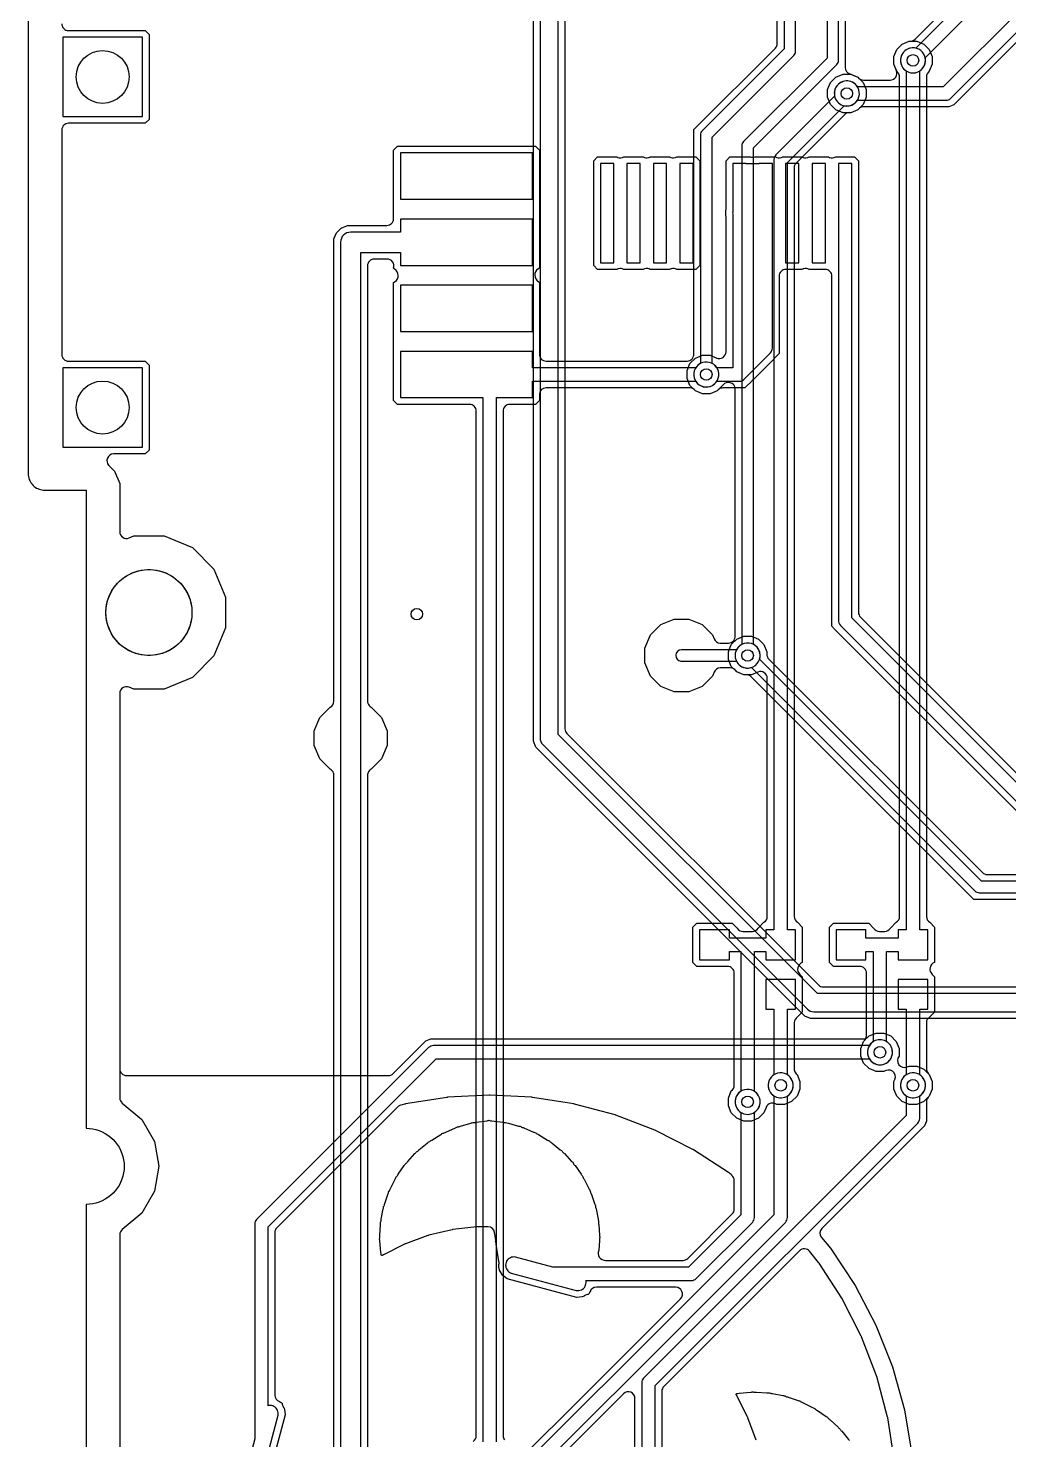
# Model space of a CAD drawing. Header units: millimetres. Extents: x -2 to 70, y 0 to 114.
# Drawn here: x -1.75 to 27.9, y 38.78 to 81.47 of the extents above; entities that cross this region are included whole.
import ezdxf

# ---------------------------------------------------------------- set-up
doc = ezdxf.new("R2010")
doc.units = ezdxf.units.MM

msp = doc.modelspace()

# ---------------------------------------------------------------- linework, layer by layer
at = {"layer": '16_copper'}
for points in [[(21.101, 85.025), (21.101, 80.847), (18.627, 78.373, 0.198912), (18.576, 78.25), (18.576, 71.336, 0.132427), (18.431, 71.203), (13.5, 71.203), (13.5, 71.7), (9.5, 71.7), (9.5, 70.3), (11.997, 70.3), (11.997, 38.719, 0.549016)], [(12.403, 38.719), (12.403, 70.3), (13.5, 70.3), (13.5, 70.797), (18.431, 70.797, 0.947182), (19.09, 71.168), (19.065, 71.211, 0.126726), (18.924, 71.336), (18.924, 78.178), (21.398, 80.652, 0.198912), (21.449, 80.775), (21.449, 84.953)], [(-0.734, 81.606, 0.414214), (-0.531, 81.403), (1.784, 81.403), (1.903, 81.284), (1.903, 78.716), (1.784, 78.597), (-0.531, 78.597, 0.414214), (-0.734, 78.394), (-0.734, 71.606, 0.414214), (-0.531, 71.403), (1.784, 71.403), (1.903, 71.284), (1.903, 68.716), (1.784, 68.597), (0.831, 68.597, 0.668179), (0.687, 68.25), (0.861, 68.076), (1.016, 67.702), (1.016, 66.245, 0.534514), (1.297, 66.057), (1.439, 66.116), (2.361, 66.116), (3.212, 65.763), (3.863, 65.112), (4.216, 64.261), (4.216, 63.339), (3.863, 62.488), (3.212, 61.837), (2.361, 61.484), (1.439, 61.484), (1.297, 61.543, 0.534514), (1.016, 61.355), (1.016, 49.12, 0.221696), (1.089, 48.964), (1.685, 48.464), (2.067, 47.802), (2.199, 47.05), (2.067, 46.298), (1.685, 45.636), (1.089, 45.136, 0.221693), (1.016, 44.98), (1.016, 25.883, 0.534514)], [(7.492, 20.071), (7.492, 58.881, 0.061688), (7.485, 58.93), (7.482, 58.944, 0.187813), (7.377, 59.063), (7.065, 59.375), (6.897, 59.781), (6.897, 60.219), (7.065, 60.625), (7.377, 60.937, 0.287616), (7.492, 61.119), (7.492, 75.101), (7.569, 75.288), (7.712, 75.431), (7.899, 75.508), (9.094, 75.508, 0.414214), (9.297, 75.711), (9.297, 77.784), (9.416, 77.903), (13.584, 77.903), (13.703, 77.784), (13.703, 74.216, 0.558095), (13.631, 73.856), (13.703, 73.784), (13.703, 71.61, 0.414214), (13.906, 71.406), (18.17, 71.406, 0.414214), (18.373, 71.61), (18.373, 78.406), (20.838, 80.872, 0.198912), (20.898, 81.015), (20.898, 81.739, 0.414214)], [(22.952, 81.739), (22.952, 80.285, 0.316229), (23.087, 80.093), (23.329, 79.993), (23.493, 79.829), (23.581, 79.616), (23.581, 79.384), (23.493, 79.171), (23.329, 79.007), (23.116, 78.919, 0.247625), (22.934, 78.859), (21.466, 77.391, 0.198912), (21.406, 77.247), (21.406, 54.606, 0.252204), (21.504, 54.433), (21.653, 54.284), (21.653, 53.216, 0.558095), (21.581, 52.856), (21.653, 52.784), (21.653, 51.716), (21.505, 51.568, 0.26353), (21.406, 51.394), (21.406, 50, 0.157844), (21.445, 49.881), (21.45, 49.875, 0.068708), (21.493, 49.829), (21.581, 49.616), (21.581, 49.384), (21.493, 49.171), (21.329, 49.007), (21.116, 48.919), (20.884, 48.919, 0.506108), (20.56, 48.833), (20.493, 48.671), (20.329, 48.507), (20.116, 48.419), (19.884, 48.419), (19.671, 48.507), (19.507, 48.671), (19.419, 48.884), (19.419, 49.116), (19.507, 49.329, 0.247627), (19.594, 49.5), (19.594, 52.894, 0.414214), (19.39, 53.097), (18.466, 53.097), (18.347, 53.216), (18.347, 54.284), (18.466, 54.403), (19.534, 54.403), (19.682, 54.255, 0.26353), (19.856, 54.156), (20.144, 54.156, 0.252204), (20.317, 54.254), (20.495, 54.432, 0.26353), (20.594, 54.606), (20.594, 61.812, 0.534514), (20.313, 62), (20.116, 61.919), (19.884, 61.919), (19.671, 62.007, 0.297892), (19.471, 62.123), (19.174, 62.123, 0.303348), (18.986, 61.997), (18.935, 61.875), (18.625, 61.565), (18.219, 61.397), (17.781, 61.397), (17.375, 61.565), (17.065, 61.875), (16.897, 62.281), (16.897, 62.719), (17.065, 63.125), (17.375, 63.435), (17.781, 63.603), (18.219, 63.603), (18.625, 63.435), (18.935, 63.125), (18.986, 63.003, 0.303348), (19.174, 62.877), (19.42, 62.877, 0.414214), (19.623, 63.08), (19.623, 70.566, 0.701312), (19.251, 70.679), (19.079, 70.507), (18.866, 70.419), (18.634, 70.419), (18.421, 70.507, 0.247627), (18.25, 70.594), (13.906, 70.594, 0.414214), (13.703, 70.39), (13.703, 70.216), (13.584, 70.097), (12.81, 70.097, 0.414214), (12.606, 69.894), (12.606, 38.9, 0.157844), (12.645, 38.781), (12.65, 38.775, 0.068708)], [(11.707, 38.729, 0.247627), (11.794, 38.9), (11.794, 69.894, 0.414214), (11.59, 70.097), (9.416, 70.097), (9.297, 70.216), (9.297, 73.784, 0.558101), (9.369, 74.144), (9.297, 74.216, 0.519203), (9.094, 74.492), (8.711, 74.492, 0.414214), (8.508, 74.289), (8.508, 61.119, 0.061688), (8.515, 61.07), (8.518, 61.056, 0.187813), (8.623, 60.937), (8.935, 60.625), (9.103, 60.219), (9.103, 59.781), (8.935, 59.375), (8.623, 59.063, 0.191162), (8.517, 58.941), (8.514, 58.927, 0.057551), (8.508, 58.881), (8.508, 9.116, 0.414214)]]:
    msp.add_lwpolyline(points, format="xyb", dxfattribs=at)
for points in [[(22.401, 83.543), (22.401, 80.572), (19.877, 78.048, 0.198912), (19.826, 77.925), (19.826, 62.836, 0.155161), (19.664, 62.674), (18, 62.674, 0.947379), (17.981, 62.327), (18, 62.326), (19.664, 62.326, 0.990354), (20.34, 62.668), (20.315, 62.711, 0.126726), (20.174, 62.836), (20.174, 77.853), (22.698, 80.377, 0.198912), (22.749, 80.5), (22.749, 83.543)], [(24.884, 48.919), (24.671, 49.007), (24.507, 49.171), (24.419, 49.384), (24.419, 49.616, 0.79411), (24.18, 49.945), (24.116, 49.919), (23.884, 49.919), (23.671, 50.007), (23.507, 50.171), (23.419, 50.384), (23.419, 50.616), (23.507, 50.829, 0.247627), (23.594, 51), (23.594, 52.894, 0.414214), (23.39, 53.097), (22.593, 53.097), (22.474, 53.216), (22.474, 54.284), (22.593, 54.403), (23.662, 54.403), (23.81, 54.255, 0.26353), (23.984, 54.156), (24.144, 54.156, 0.252204), (24.317, 54.254), (24.495, 54.432, 0.26353), (24.594, 54.606), (24.594, 80, 0.157844), (24.555, 80.119), (24.55, 80.125, 0.068708), (24.507, 80.171), (24.419, 80.384), (24.419, 80.616), (24.507, 80.829), (24.671, 80.993), (24.884, 81.081), (25.116, 81.081), (25.329, 80.993), (25.493, 80.829), (25.581, 80.616), (25.581, 80.384), (25.493, 80.171, 0.247627), (25.406, 80), (25.406, 54.606, 0.252204), (25.504, 54.433), (25.653, 54.284), (25.653, 53.216, 0.558095), (25.581, 52.856), (25.653, 52.784), (25.653, 51.716), (25.505, 51.568, 0.26353), (25.406, 51.394), (25.406, 50, 0.157844), (25.445, 49.881), (25.45, 49.875, 0.068708), (25.493, 49.829), (25.581, 49.616), (25.581, 49.384), (25.493, 49.171), (25.329, 49.007), (25.116, 48.919)], [(23.578, 54.2), (22.678, 54.2), (22.678, 53.3), (23.578, 53.3), (23.578, 53.547), (23.797, 53.547), (23.797, 50.819, 0.947182), (24.168, 50.16), (24.211, 50.185, 0.541741), (24.203, 50.819), (24.203, 53.547), (24.55, 53.547), (24.55, 53.3), (25.45, 53.3), (25.45, 54.2), (25.203, 54.2), (25.203, 80.181, 0.947182), (24.832, 80.84), (24.789, 80.815, 0.541741), (24.797, 80.181), (24.797, 54.2), (24.55, 54.2), (24.55, 53.953), (23.578, 53.953)], [(19.45, 54.2), (18.55, 54.2), (18.55, 53.3), (19.45, 53.3), (19.45, 53.547), (19.797, 53.547), (19.797, 49.319, 0.947182), (20.168, 48.66), (20.211, 48.685, 0.541741), (20.203, 49.319), (20.203, 53.547), (20.55, 53.547), (20.55, 53.3), (21.45, 53.3), (21.45, 54.2), (21.203, 54.2), (21.203, 77.416), (22.918, 79.13, 0.947182), (23.122, 79.859), (23.074, 79.872, 0.541739), (22.63, 79.418), (20.856, 77.644, 0.198912), (20.797, 77.5), (20.797, 54.2), (20.55, 54.2), (20.55, 53.953), (19.45, 53.953)], [(9.5, 74.695), (9.5, 74.3), (13.5, 74.3), (13.5, 75.7), (9.5, 75.7), (9.5, 75.305), (8, 75.305, 0.414214), (7.695, 75), (7.695, 8.405, 0.414214), (8, 8.1), (9.4, 8.1, 0.042285), (9.451, 8.105), (10.5, 8.105), (10.5, 8.705), (9.451, 8.705, 0.041821), (9.4, 8.71), (8.305, 8.71), (8.305, 74.695)], [(21.074, 49.128, 0.67632), (21.203, 49.819), (21.203, 51.8), (21.45, 51.8), (21.45, 52.7), (20.55, 52.7), (20.55, 51.8), (20.797, 51.8), (20.797, 49.819), (20.789, 49.815), (20.75, 49.785), (20.715, 49.75), (20.685, 49.711), (20.66, 49.668), (20.641, 49.622), (20.628, 49.574), (20.622, 49.525), (20.622, 49.475), (20.628, 49.426), (20.641, 49.378), (20.66, 49.332), (20.685, 49.289), (20.715, 49.25), (20.75, 49.215), (20.789, 49.185), (20.832, 49.16), (20.878, 49.141), (20.926, 49.128), (20.975, 49.122), (21.025, 49.122)], [(25.074, 49.128, 0.67632), (25.203, 49.819), (25.203, 51.8), (25.45, 51.8), (25.45, 52.7), (24.55, 52.7), (24.55, 51.8), (24.797, 51.8), (24.797, 49.819), (24.789, 49.815), (24.75, 49.785), (24.715, 49.75), (24.685, 49.711), (24.66, 49.668), (24.641, 49.622), (24.628, 49.574), (24.622, 49.525), (24.622, 49.475), (24.628, 49.426), (24.641, 49.378), (24.66, 49.332), (24.685, 49.289), (24.715, 49.25), (24.75, 49.215), (24.789, 49.185), (24.832, 49.16), (24.878, 49.141), (24.926, 49.128), (24.975, 49.122), (25.025, 49.122)]]:
    msp.add_lwpolyline(points, format="xyb", close=True, dxfattribs=at)
for points in [[(1.7, 81.2), (-0.7, 81.2), (-0.7, 78.8), (1.7, 78.8)], [(13.5, 77.7), (9.5, 77.7), (9.5, 76.3), (13.5, 76.3)], [(13.5, 73.7), (9.5, 73.7), (9.5, 72.3), (13.5, 72.3)], [(1.7, 71.2), (-0.7, 71.2), (-0.7, 68.8), (1.7, 68.8)]]:
    msp.add_lwpolyline(points, close=True, dxfattribs=at)
at = {"layer": '1_copper'}
for points in [[(52.074, 51.628, 1), (51.926, 52.372), (51.878, 52.359, 0.107877), (51.74, 52.275), (22.114, 52.275), (14.275, 60.114), (14.275, 100.24, 0.954187), (13.75, 100.785), (13.715, 100.75, 0.387012), (13.725, 100.24), (13.725, 60, 0.198912), (13.806, 59.806), (21.806, 51.806, 0.198912), (22, 51.725), (51.74, 51.725), (51.75, 51.715), (51.789, 51.685), (51.832, 51.66), (51.878, 51.641), (51.926, 51.628), (51.975, 51.622), (52.025, 51.622)], [(15.466, 74.177), (15.347, 74.296), (15.347, 77.464), (15.466, 77.583), (16.042, 77.583, 0.212309), (16.205, 77.559), (16.221, 77.565, 0.04519), (16.258, 77.583), (16.842, 77.583, 0.212309), (17.005, 77.559), (17.021, 77.565, 0.04519), (17.058, 77.583), (17.642, 77.583, 0.212309), (17.805, 77.559), (17.821, 77.565, 0.04519), (17.858, 77.583), (18.434, 77.583), (18.553, 77.464), (18.553, 74.296), (18.434, 74.177), (17.858, 74.177, 0.212322), (17.695, 74.201), (17.679, 74.195, 0.045366), (17.642, 74.177), (17.058, 74.177, 0.212322), (16.895, 74.201), (16.879, 74.195, 0.045366), (16.842, 74.177), (16.258, 74.177, 0.212322), (16.095, 74.201), (16.079, 74.195), (16.063, 74.189), (16.062, 74.188), (16.061, 74.188), (16.047, 74.18), (16.042, 74.177)], [(20.75, 75.846, 0.085198), (20.75, 75.915), (20.75, 77.38), (20.35, 77.38), (20.35, 77.376), (19.95, 77.376), (19.95, 77.38), (19.55, 77.38), (19.55, 75.915, 0.086974), (19.55, 75.845), (19.55, 71.203), (19.069, 71.203, 0.947182), (18.41, 70.832), (18.435, 70.789, 0.541741), (19.069, 70.797), (19.75, 70.797, 0.239898), (19.914, 70.881), (20.691, 71.659, 0.198912), (20.75, 71.8), (20.75, 75.845)], [(22.75, 77.38), (22.75, 63.581, 0.239524), (22.806, 63.406), (29.856, 56.356, 0.198912), (30, 56.297), (50.76, 56.297, 0.198912), (50.904, 56.356), (51.678, 57.13, 0.947182), (51.882, 57.859), (51.834, 57.872, 0.541739), (51.39, 57.418), (50.676, 56.703), (30.084, 56.703), (23.15, 63.637), (23.15, 77.38)], [(32.509, 55.128, 1), (32.361, 55.872), (32.313, 55.859, 0.193881), (32.099, 55.674), (27.072, 55.674), (20.361, 62.385, 0.990355), (19.641, 62.622), (19.628, 62.574, 0.570906), (20.115, 62.139), (26.877, 55.377, 0.198912), (27, 55.326), (32.099, 55.326), (32.12, 55.289), (32.15, 55.25), (32.185, 55.215), (32.224, 55.185), (32.267, 55.16), (32.313, 55.141), (32.361, 55.128), (32.41, 55.122), (32.46, 55.122)], [(14.899, 43.293), (14.937, 43.301), (14.974, 43.315), (15.008, 43.335), (15.039, 43.359), (15.065, 43.389), (15.086, 43.422), (15.102, 43.457), (15.113, 43.495), (15.117, 43.535), (15.115, 43.574), (15.11, 43.597), (18.3, 43.597, 0.198912), (18.444, 43.656), (20.144, 45.356, 0.198912), (20.203, 45.5), (20.203, 48.681, 0.947182), (19.832, 49.34), (19.789, 49.315, 0.541741), (19.797, 48.681), (19.797, 45.584), (18.216, 44.003), (14.108, 44.003), (12.98, 44.305), (12.941, 44.31), (12.901, 44.307), (12.863, 44.299), (12.826, 44.285), (12.792, 44.265), (12.761, 44.241), (12.735, 44.211), (12.714, 44.178), (12.698, 44.143), (12.688, 44.105), (12.683, 44.065), (12.685, 44.026), (12.694, 43.988), (12.708, 43.951), (12.727, 43.917), (12.752, 43.886), (12.781, 43.86), (12.814, 43.838), (12.85, 43.822), (14.82, 43.295), (14.859, 43.29)]]:
    msp.add_lwpolyline(points, format="xyb", close=True, dxfattribs=at)
for points in [[(14.478, 100.095), (14.478, 60.282, 0.198912), (14.538, 60.139), (22.139, 52.538, 0.198912), (22.282, 52.478), (51.595, 52.478, 0.098493), (51.673, 52.494), (51.884, 52.581), (52.116, 52.581), (52.329, 52.493), (52.493, 52.329), (52.581, 52.116), (52.581, 51.884), (52.493, 51.671), (52.329, 51.507), (52.116, 51.419), (51.884, 51.419), (51.673, 51.506, 0.098493), (51.595, 51.522), (21.905, 51.522), (21.729, 51.595), (13.595, 59.729), (13.522, 59.905), (13.522, 100.095, 0.098493)], [(28.845, 81.77), (26.23, 79.155), (26.081, 79.094), (23.5, 79.094, 0.157852), (23.381, 79.055), (23.375, 79.05, 0.068694), (23.329, 79.007), (23.116, 78.919), (22.884, 78.919), (22.671, 79.007), (22.507, 79.171), (22.419, 79.384), (22.419, 79.616), (22.507, 79.829), (22.671, 79.993), (22.884, 80.081), (23.116, 80.081), (23.329, 79.993, 0.24763), (23.5, 79.906), (24.312, 79.906, 0.534514), (24.5, 80.187), (24.419, 80.384), (24.419, 80.616), (24.507, 80.829), (24.671, 80.993), (24.884, 81.081, 0.247625), (25.066, 81.141), (27.284, 83.359, 0.198912)], [(27.547, 83.334), (25.082, 80.87), (25.074, 80.872), (25.025, 80.878), (24.975, 80.878), (24.926, 80.872), (24.878, 80.859), (24.832, 80.84), (24.789, 80.815), (24.75, 80.785), (24.715, 80.75), (24.685, 80.711), (24.66, 80.668), (24.641, 80.622), (24.628, 80.574), (24.622, 80.525), (24.622, 80.475), (24.628, 80.426), (24.641, 80.378), (24.66, 80.332), (24.685, 80.289), (24.715, 80.25), (24.75, 80.215), (24.789, 80.185), (24.832, 80.16), (24.878, 80.141), (24.926, 80.128), (24.975, 80.122), (25.025, 80.122), (25.074, 80.128, 0.420797), (25.37, 80.582), (27.894, 83.106, 0.198912)], [(28.297, 82.084), (25.916, 79.703), (23.319, 79.703), (23.315, 79.711), (23.285, 79.75), (23.25, 79.785), (23.211, 79.815), (23.168, 79.84), (23.122, 79.859), (23.074, 79.872), (23.025, 79.878), (22.975, 79.878), (22.926, 79.872), (22.878, 79.859), (22.832, 79.84), (22.789, 79.815), (22.75, 79.785), (22.715, 79.75), (22.685, 79.711), (22.66, 79.668), (22.641, 79.622), (22.628, 79.574), (22.622, 79.525), (22.622, 79.475), (22.628, 79.426), (22.641, 79.378), (22.66, 79.332), (22.685, 79.289), (22.715, 79.25), (22.75, 79.215), (22.789, 79.185), (22.832, 79.16), (22.878, 79.141), (22.926, 79.128), (22.975, 79.122), (23.025, 79.122), (23.074, 79.128, 0.204748), (23.319, 79.297), (26, 79.297, 0.198912), (26.144, 79.356), (28.644, 81.856, 0.198912)], [(-0.734, 81.606, 0.414214), (-0.531, 81.403), (1.784, 81.403), (1.903, 81.284), (1.903, 78.716), (1.784, 78.597), (-0.531, 78.597, 0.414214), (-0.734, 78.394), (-0.734, 71.606, 0.414214), (-0.531, 71.403), (1.784, 71.403), (1.903, 71.284), (1.903, 68.716), (1.784, 68.597), (0.831, 68.597, 0.668179), (0.687, 68.25), (0.861, 68.076), (1.016, 67.702), (1.016, 66.245, 0.534518), (1.297, 66.057), (1.439, 66.116), (2.361, 66.116), (3.212, 65.763), (3.863, 65.112), (4.216, 64.261), (4.216, 63.339), (3.863, 62.488), (3.212, 61.837), (2.361, 61.484), (1.439, 61.484), (1.297, 61.543, 0.534518), (1.016, 61.355), (1.016, 50, 0.414214), (1.219, 49.797), (9.138, 49.797, 0.198912), (9.282, 49.856), (10.27, 50.845), (10.419, 50.906), (23.5, 50.906, 0.157844), (23.619, 50.945), (23.625, 50.95, 0.068708), (23.671, 50.993), (23.884, 51.081), (24.116, 51.081), (24.329, 50.993), (24.493, 50.829), (24.581, 50.616), (24.581, 50.384, 0.794096), (24.82, 50.055), (24.884, 50.081), (25.116, 50.081), (25.329, 49.993), (25.493, 49.829), (25.581, 49.616), (25.581, 49.384), (25.493, 49.171, 0.247627), (25.406, 49), (25.406, 48.419), (25.345, 48.27), (22.247, 45.172, 0.386601), (22.234, 44.899), (22.506, 44.57), (23.254, 43.442), (23.879, 42.243), (24.376, 40.985), (24.739, 39.682), (24.963, 38.348)], [(29.627, 56.298), (22.596, 63.329, 0.042986), (22.574, 63.356), (22.547, 63.383, 0.089053), (22.544, 63.457), (22.544, 63.644, 0.042989), (22.547, 63.679), (22.547, 73.974, 0.414214), (22.344, 74.177), (21.858, 74.177, 0.212322), (21.695, 74.201), (21.679, 74.195, 0.045366), (21.642, 74.177), (21.156, 74.177, 0.414214), (20.953, 73.974), (20.953, 71.633), (20.657, 71.337), (20.213, 70.893), (20.213, 70.892), (20.126, 70.806, 0.043658), (20.103, 70.779), (19.971, 70.646, 0.042986), (19.944, 70.624), (19.917, 70.597, 0.089057), (19.843, 70.594), (19.25, 70.594, 0.157852), (19.131, 70.555), (19.125, 70.55, 0.068694), (19.079, 70.507), (18.866, 70.419), (18.634, 70.419), (18.421, 70.507), (18.257, 70.671), (18.169, 70.884), (18.169, 71.116), (18.257, 71.329), (18.421, 71.493), (18.634, 71.581), (18.866, 71.581), (19.066, 71.498, 0.534514), (19.347, 71.686), (19.347, 75.751, 0.043666), (19.344, 75.787), (19.344, 75.974, 0.042989), (19.347, 76.009), (19.347, 77.464), (19.466, 77.583), (20.084, 77.583, 0.156385), (20.217, 77.583), (20.842, 77.583, 0.212309), (21.005, 77.559), (21.021, 77.565, 0.04519), (21.058, 77.583), (21.642, 77.583, 0.212309), (21.805, 77.559), (21.821, 77.565, 0.04519), (21.858, 77.583), (22.442, 77.583, 0.212309), (22.605, 77.559), (22.621, 77.565, 0.04519), (22.658, 77.583), (23.234, 77.583), (23.353, 77.464), (23.353, 63.806, 0.198912), (23.413, 63.662), (30.109, 56.966, 0.198912)], [(31.906, 55.123), (26.844, 55.123), (20.107, 61.859, 0.198912), (19.964, 61.919), (19.884, 61.919), (19.671, 62.007), (19.507, 62.171), (19.419, 62.384), (19.419, 62.616), (19.507, 62.829), (19.671, 62.993), (19.884, 63.081), (20.116, 63.081), (20.329, 62.993), (20.493, 62.829), (20.581, 62.616), (20.581, 62.536, 0.198912), (20.641, 62.393), (27.097, 55.937, 0.198912), (27.24, 55.877), (29.558, 55.877, 0.668187)], [(5.278, 37.55), (5.805, 39.52), (5.81, 39.559), (5.807, 39.599), (5.799, 39.637), (5.785, 39.674), (5.765, 39.708), (5.741, 39.739), (5.711, 39.765), (5.678, 39.786), (5.643, 39.802), (5.605, 39.812), (5.565, 39.817), (5.526, 39.815), (5.503, 39.81), (5.503, 45.216), (10.584, 50.297), (23.681, 50.297, 0.947182), (24.34, 50.668), (24.315, 50.711, 0.541741), (23.681, 50.703), (10.5, 50.703, 0.198912), (10.356, 50.644), (5.156, 45.444, 0.198912), (5.097, 45.3), (5.097, 38.808), (4.795, 37.68)], [(10.703, 34.916), (21.144, 45.356, 0.198912), (21.203, 45.5), (21.203, 49.181, 0.947182), (20.832, 49.84), (20.789, 49.815, 0.541741), (20.797, 49.181), (20.797, 45.584), (10.356, 35.144, 0.198912)], [(17.203, 37.384), (17.203, 40.416), (25.144, 48.356, 0.198912), (25.203, 48.5), (25.203, 49.181, 0.947182), (24.832, 49.84), (24.789, 49.815, 0.541741), (24.797, 49.181), (24.797, 48.584), (16.856, 40.644, 0.198912), (16.797, 40.5), (16.797, 37.3, 0.198912)], [(10.155, 35.23), (17.972, 43.047, 0.668179), (17.828, 43.394), (15.427, 43.394, 0.32306), (15.235, 43.254), (15.233, 43.25, 0.056067), (15.207, 43.202), (15.199, 43.193), (15.19, 43.185), (15.186, 43.18), (15.183, 43.177, 0.126103), (15.079, 43.14), (15.06, 43.13), (15.057, 43.128), (15.054, 43.126, 0.061566), (15.001, 43.102), (14.836, 43.08), (12.73, 43.644), (12.587, 43.754), (12.497, 43.91), (12.483, 44.014, 0.003847), (12.482, 44.018), (12.479, 44.033), (12.475, 44.049, 0.150296), (12.477, 44.175), (12.402, 44.7, 0.060236), (12.386, 44.75), (12.38, 44.765, 0.143787), (12.374, 44.889), (12.351, 45.047, 0.372963), (12.15, 45.222), (11.836, 45.222, 0.029098), (11.813, 45.22), (11.09, 45.136, 0.029098), (11.066, 45.132), (10.358, 44.964, 0.029093), (10.336, 44.957), (9.652, 44.708, 0.0291), (9.63, 44.699), (9.011, 44.388, 0.024463), (8.99, 44.375), (8.98, 44.369), (8.975, 44.365), (8.97, 44.361, 0.007), (8.96, 44.358), (8.955, 44.357, 0.006672), (8.943, 44.357), (8.937, 44.358, 0.006998), (8.927, 44.363), (8.923, 44.366, 0.090867), (8.908, 44.446), (8.881, 44.797, 0.046035), (8.872, 44.841), (8.874, 44.867, 0.112441), (8.879, 44.964), (8.899, 45.284, 0.046026), (8.896, 45.329), (8.901, 45.354, 0.112442), (8.92, 45.45), (8.984, 45.764, 0.046031), (8.987, 45.808), (8.996, 45.833, 0.112449), (9.028, 45.925), (9.134, 46.227, 0.046034), (9.143, 46.271), (9.155, 46.294, 0.112442), (9.2, 46.381), (9.346, 46.666, 0.046042), (9.362, 46.708), (9.376, 46.729, 0.112449), (9.433, 46.808), (9.617, 47.071, 0.046041), (9.638, 47.11), (9.656, 47.129, 0.11244), (9.722, 47.2), (9.941, 47.435, 0.046037), (9.967, 47.471), (9.987, 47.487, 0.112442), (10.063, 47.548), (10.312, 47.75, 0.046036), (10.343, 47.782), (10.365, 47.796, 0.112445), (10.449, 47.846), (10.723, 48.012, 0.046043), (10.758, 48.039), (10.782, 48.049, 0.112441), (10.872, 48.088), (11.167, 48.214, 0.046037), (11.205, 48.237), (11.23, 48.243, 0.112444), (11.324, 48.269), (11.633, 48.354, 0.046033), (11.675, 48.37), (11.7, 48.374, 0.112441), (11.797, 48.386), (12.13, 48.429, 0.040841), (12.169, 48.438), (12.177, 48.442, 0.108587), (12.27, 48.429), (12.603, 48.386, 0.077578), (12.673, 48.379), (12.682, 48.377, 0.09959), (12.767, 48.354), (13.076, 48.269, 0.046044), (13.12, 48.263), (13.144, 48.253, 0.112444), (13.233, 48.214), (13.528, 48.088, 0.046039), (13.571, 48.075), (13.593, 48.062, 0.112451), (13.677, 48.012), (13.951, 47.846, 0.046036), (13.992, 47.828), (14.012, 47.812, 0.112445), (14.088, 47.75), (14.337, 47.548, 0.046034), (14.375, 47.525), (14.392, 47.506, 0.112447), (14.459, 47.435), (14.678, 47.2, 0.046034), (14.712, 47.172), (14.727, 47.151, 0.112452), (14.783, 47.071), (14.967, 46.808, 0.046031), (14.997, 46.775), (15.009, 46.753, 0.112436), (15.054, 46.666), (15.2, 46.381, 0.046038), (15.225, 46.344), (15.234, 46.32, 0.112453), (15.266, 46.227), (15.372, 45.925, 0.046038), (15.392, 45.885), (15.397, 45.86, 0.112445), (15.416, 45.764), (15.48, 45.45, 0.046042), (15.494, 45.407), (15.495, 45.382, 0.11244), (15.501, 45.284), (15.521, 44.964, 0.04604), (15.529, 44.92), (15.527, 44.895, 0.112443), (15.519, 44.797), (15.498, 44.522, 0.012598), (15.498, 44.511), (15.497, 44.509, 0.553092), (15.703, 44.206), (18.047, 44.206, 0.198912), (18.191, 44.266), (19.534, 45.609, 0.198912), (19.594, 45.753), (19.594, 46.626, 0.211188), (19.527, 46.776), (19.52, 46.782, 0.144724), (19.423, 46.86), (18.361, 47.549, 0.026188), (18.342, 47.56), (17.214, 48.135, 0.026183), (17.194, 48.144), (16.012, 48.597, 0.026189), (15.992, 48.604), (14.768, 48.932, 0.026184), (14.748, 48.936), (14.483, 48.978), (14.483, 48.978), (14.483, 48.978), (13.497, 49.134, 0.026187), (13.475, 49.137), (12.211, 49.203, 0.026185), (12.189, 49.203), (10.925, 49.137, 0.026187), (10.903, 49.134), (9.652, 48.936, 0.026184), (9.632, 48.932), (9.513, 48.9, 0.131654), (9.422, 48.848), (5.766, 45.191, 0.198912), (5.706, 45.047), (5.706, 40.127, 0.32306), (5.846, 39.935), (5.85, 39.933, 0.056067), (5.898, 39.907), (5.907, 39.899), (5.915, 39.89), (5.92, 39.886), (5.923, 39.883, 0.126103), (5.96, 39.779), (5.97, 39.76), (5.972, 39.757), (5.974, 39.754, 0.061566), (5.998, 39.701), (6.02, 39.536), (5.456, 37.43)], [(24.434, 38.197), (24.236, 39.448, 0.026184), (24.232, 39.468), (23.904, 40.692, 0.026189), (23.897, 40.712), (23.444, 41.894, 0.026183), (23.435, 41.914), (22.86, 43.042, 0.026188), (22.849, 43.061), (22.16, 44.123, 0.026186), (22.147, 44.14), (21.872, 44.48, 0.445228), (21.57, 44.496), (17.466, 40.391, 0.198912), (17.406, 40.247), (17.406, 37.553, 0.198912)], [(16.594, 37.219), (16.594, 40.028, 0.668179), (16.247, 40.172), (10.966, 34.891, 0.198912)], [(20.257, 38.764), (20.008, 39.448, 0.0291), (19.999, 39.47), (19.688, 40.089, 0.02449), (19.675, 40.11), (19.669, 40.12), (19.665, 40.125), (19.661, 40.13, 0.006997), (19.658, 40.14), (19.657, 40.145, 0.006672), (19.657, 40.157), (19.658, 40.163, 0.006998), (19.663, 40.173), (19.666, 40.177, 0.090872), (19.746, 40.192), (20.097, 40.219, 0.046036), (20.141, 40.228), (20.167, 40.226, 0.112441), (20.264, 40.221), (20.584, 40.201, 0.046026), (20.629, 40.204), (20.654, 40.199, 0.112442), (20.75, 40.18), (21.064, 40.116, 0.046031), (21.108, 40.113), (21.133, 40.104, 0.112449), (21.225, 40.072), (21.527, 39.966, 0.046034), (21.571, 39.957), (21.594, 39.945, 0.112442), (21.681, 39.9), (21.966, 39.754, 0.046039), (22.008, 39.738), (22.029, 39.724, 0.112449), (22.108, 39.667), (22.371, 39.483, 0.046041), (22.41, 39.462), (22.429, 39.444, 0.11244), (22.5, 39.378), (22.735, 39.159, 0.046043), (22.771, 39.133), (22.787, 39.113, 0.112451), (22.848, 39.037), (23.05, 38.788, 0.046037), (23.082, 38.757)]]:
    msp.add_lwpolyline(points, format="xyb", dxfattribs=at)
for points in [[(1.7, 81.2), (-0.7, 81.2), (-0.7, 78.8), (1.7, 78.8)], [(15.95, 77.38), (15.55, 77.38), (15.55, 74.38), (15.95, 74.38)], [(16.75, 77.38), (16.35, 77.38), (16.35, 74.38), (16.75, 74.38)], [(17.55, 77.38), (17.15, 77.38), (17.15, 74.38), (17.55, 74.38)], [(18.35, 77.38), (17.95, 77.38), (17.95, 74.38), (18.35, 74.38)], [(21.55, 77.38), (21.15, 77.38), (21.15, 74.38), (21.55, 74.38)], [(22.35, 77.38), (21.95, 77.38), (21.95, 74.38), (22.35, 74.38)], [(1.7, 71.2), (-0.7, 71.2), (-0.7, 68.8), (1.7, 68.8)]]:
    msp.add_lwpolyline(points, close=True, dxfattribs=at)
at = {"layer": 'drills_NPTH'}
msp.add_circle((1.9, 63.8), 1.3, dxfattribs=at)
at = {"layer": 'drills_PTH'}
for centre in [(0.5, 80), (0.5, 70)]:
    msp.add_circle(centre, 0.8, dxfattribs=at)
at = {"layer": 'drills_via_1_16'}
for centre in [(25, 80.5), (23, 79.5), (18.75, 71), (10, 63.75), (20, 62.5), (24, 50.5), (21, 49.5), (25, 49.5), (20, 49)]:
    msp.add_circle(centre, 0.175, dxfattribs=at)
at = {"layer": 'holes'}
msp.add_lwpolyline([(3.2, 63.754), (3.193, 63.661), (3.18, 63.569), (3.16, 63.478), (3.134, 63.389), (3.102, 63.302), (3.063, 63.218), (3.019, 63.136), (2.969, 63.058), (2.913, 62.984), (2.852, 62.914), (2.786, 62.848), (2.716, 62.787), (2.642, 62.731), (2.564, 62.681), (2.482, 62.637), (2.398, 62.598), (2.311, 62.566), (2.222, 62.54), (2.131, 62.52), (2.039, 62.507), (1.946, 62.5), (1.854, 62.5), (1.761, 62.507), (1.669, 62.52), (1.578, 62.54), (1.489, 62.566), (1.402, 62.598), (1.318, 62.637), (1.236, 62.681), (1.158, 62.731), (1.084, 62.787), (1.014, 62.848), (0.948, 62.914), (0.887, 62.984), (0.831, 63.058), (0.781, 63.136), (0.737, 63.218), (0.698, 63.302), (0.666, 63.389), (0.64, 63.478), (0.62, 63.569), (0.607, 63.661), (0.6, 63.754), (0.6, 63.846), (0.607, 63.939), (0.62, 64.031), (0.64, 64.122), (0.666, 64.211), (0.698, 64.298), (0.737, 64.382), (0.781, 64.464), (0.831, 64.542), (0.887, 64.616), (0.948, 64.686), (1.014, 64.752), (1.084, 64.813), (1.158, 64.869), (1.236, 64.919), (1.318, 64.963), (1.402, 65.002), (1.489, 65.034), (1.578, 65.06), (1.669, 65.08), (1.761, 65.093), (1.854, 65.1), (1.946, 65.1), (2.039, 65.093), (2.131, 65.08), (2.222, 65.06), (2.311, 65.034), (2.398, 65.002), (2.482, 64.963), (2.564, 64.919), (2.642, 64.869), (2.716, 64.813), (2.786, 64.752), (2.852, 64.686), (2.913, 64.616), (2.969, 64.542), (3.019, 64.464), (3.063, 64.382), (3.102, 64.298), (3.134, 64.211), (3.16, 64.122), (3.18, 64.031), (3.193, 63.939), (3.2, 63.846), (3.2, 63.754)], close=True, dxfattribs=at)
at = {"layer": 'outline'}
msp.add_lwpolyline([(-1.75, 93.5), (-1.75, 68), (-1.75, 68), (-1.748, 67.956), (-1.742, 67.913), (-1.733, 67.871), (-1.72, 67.829), (-1.703, 67.789), (-1.683, 67.75), (-1.66, 67.713), (-1.633, 67.679), (-1.604, 67.646), (-1.571, 67.617), (-1.537, 67.59), (-1.5, 67.567), (-1.461, 67.547), (-1.421, 67.53), (-1.379, 67.517), (-1.337, 67.508), (-1.294, 67.502), (-1.25, 67.5), (0, 67.5), (0, 48.2), (0.1, 48.196), (0.2, 48.183), (0.298, 48.161), (0.393, 48.131), (0.486, 48.092), (0.575, 48.046), (0.66, 47.992), (0.739, 47.931), (0.813, 47.863), (0.881, 47.789), (0.942, 47.71), (0.996, 47.625), (1.042, 47.536), (1.081, 47.443), (1.111, 47.348), (1.133, 47.25), (1.146, 47.15), (1.15, 47.05), (1.146, 46.95), (1.133, 46.85), (1.111, 46.752), (1.081, 46.657), (1.042, 46.564), (0.996, 46.475), (0.942, 46.39), (0.881, 46.311), (0.813, 46.237), (0.739, 46.169), (0.66, 46.108), (0.575, 46.054), (0.486, 46.008), (0.393, 45.969), (0.298, 45.939), (0.2, 45.917), (0.1, 45.904), (0, 45.9), (0, 1)], dxfattribs=at)

doc.saveas('drawing.dxf')
